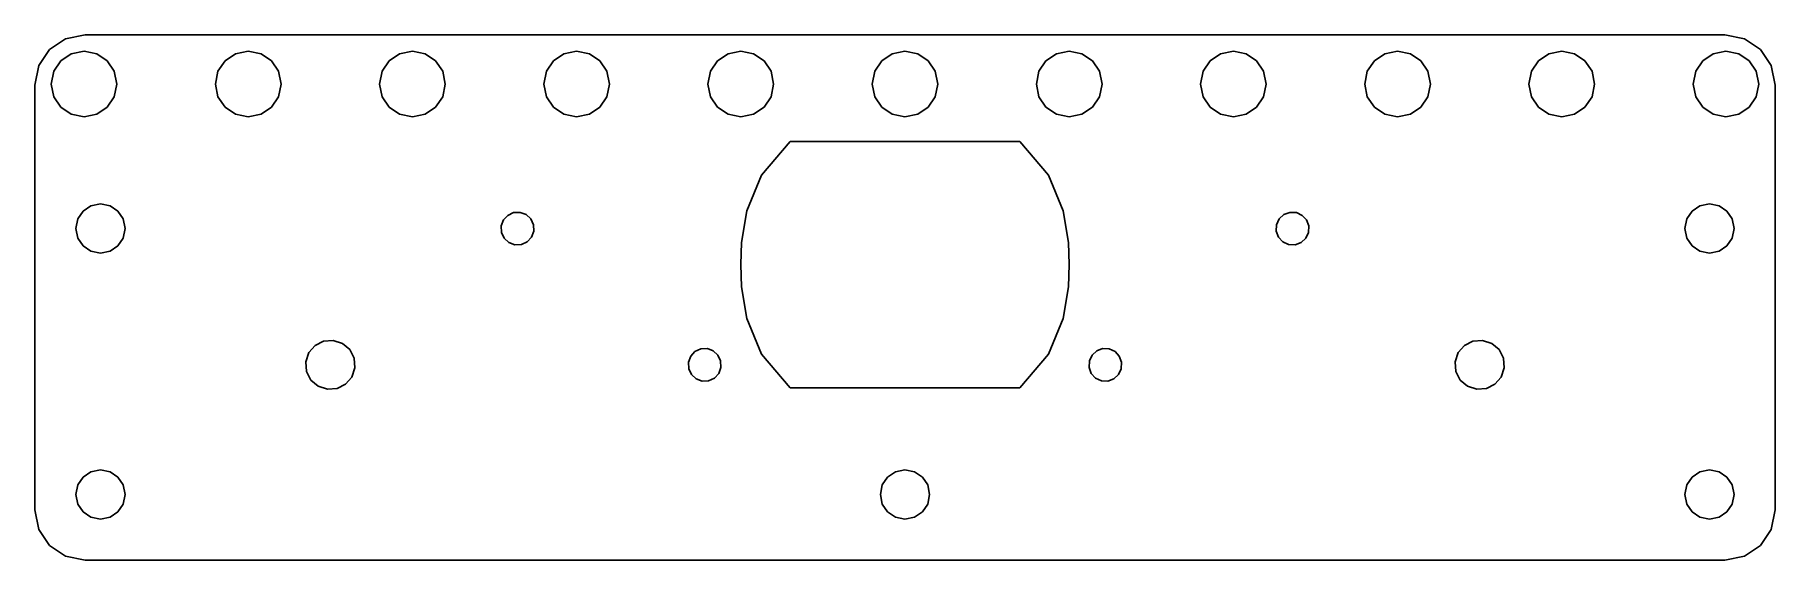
# Model space of a CAD drawing. Extents: x -53 to 53, y -18 to 14.
import ezdxf

# ---------------------------------------------------------------- set-up
doc = ezdxf.new("R2010")
doc.units = 0
doc.layers.add('Layer_1', color=7, linetype='CONTINUOUS')

msp = doc.modelspace()

# ---------------------------------------------------------------- linework, layer by layer
at = {"layer": 'Layer_1', "color": 7}
for p, q in [((-49.930454, 14.000002), (-51.127482, 13.75952)), ((-24.965227, 14.000002), (-49.930454, 14.000002)), ((0, 14.000002), (-24.965227, 14.000002)), ((24.965227, 14.000002), (0, 14.000002)), ((49.930454, 14.000002), (24.965227, 14.000002)), ((51.127482, 13.75952), (49.930454, 14.000002)), ((-52.102924, 13.10293), (-52.75952, 12.127485)), ((-51.127482, 13.75952), (-52.102924, 13.10293)), ((-51.414206, 12.414251), (-50.778483, 12.842862)), ((-50.778483, 12.842862), (-49.999993, 13.000032)), ((-49.999993, 13.000032), (-49.221503, 12.842862)), ((-49.221503, 12.842862), (-48.585778, 12.414251)), ((-41.414215, 12.414195), (-40.778489, 12.842806)), ((-40.778489, 12.842806), (-39.999999, 12.999975)), ((-39.999999, 12.999975), (-39.221509, 12.842806)), ((-39.221509, 12.842806), (-38.585786, 12.414195)), ((-31.41422, 12.414251), (-30.778498, 12.842862)), ((-30.778498, 12.842862), (-30.000008, 13.000032)), ((-30.000008, 13.000032), (-29.221517, 12.842862)), ((-29.221517, 12.842862), (-28.585795, 12.414251)), ((-21.414207, 12.414195), (-20.778484, 12.842806)), ((-20.778484, 12.842806), (-19.999994, 12.999975)), ((-19.999994, 12.999975), (-19.221504, 12.842806)), ((-19.221504, 12.842806), (-18.58578, 12.414195)), ((-11.414216, 12.414251), (-10.778492, 12.842862)), ((-10.778492, 12.842862), (-10.000002, 13.000032)), ((-10.000002, 13.000032), (-9.221512, 12.842862)), ((-9.221512, 12.842862), (-8.585788, 12.414251)), ((-1.414223, 12.414195), (-0.778499, 12.842806)), ((-0.778499, 12.842806), (-0.000009, 12.999975)), ((-0.000009, 12.999975), (0.778481, 12.842806)), ((0.778481, 12.842806), (1.414204, 12.414195)), ((8.585786, 12.414251), (9.22151, 12.842862)), ((9.22151, 12.842862), (10, 13.000032)), ((10, 13.000032), (10.77849, 12.842862)), ((10.77849, 12.842862), (11.414214, 12.414251)), ((18.58578, 12.414195), (19.221504, 12.842806)), ((19.221504, 12.842806), (19.999994, 12.999975)), ((19.999994, 12.999975), (20.778484, 12.842806)), ((20.778484, 12.842806), (21.414207, 12.414195)), ((28.585787, 12.414251), (29.221512, 12.842862)), ((29.221512, 12.842862), (30.000002, 13.000032)), ((30.000002, 13.000032), (30.778492, 12.842862)), ((30.778492, 12.842862), (31.414215, 12.414251)), ((38.585783, 12.414195), (39.221506, 12.842806)), ((39.221506, 12.842806), (39.999996, 12.999975)), ((39.999996, 12.999975), (40.778486, 12.842806)), ((40.778486, 12.842806), (41.414209, 12.414195)), ((48.585775, 12.414251), (49.221497, 12.842862)), ((49.221497, 12.842862), (49.999987, 13.000032)), ((49.999987, 13.000032), (50.778478, 12.842862)), ((50.778478, 12.842862), (51.414203, 12.414251)), ((52.102924, 13.10293), (51.127482, 13.75952)), ((52.75952, 12.127485), (52.102924, 13.10293)), ((-52.75952, 12.127485), (-52.999998, 10.930468)), ((-51.999992, 11.000036), (-51.842822, 11.778518)), ((-51.842822, 11.778518), (-51.414206, 12.414251)), ((-48.585778, 12.414251), (-48.157161, 11.778518)), ((-48.157161, 11.778518), (-47.999991, 11.000036)), ((-42.000001, 10.999979), (-41.842831, 11.778461)), ((-41.842831, 11.778461), (-41.414215, 12.414195)), ((-38.585786, 12.414195), (-38.15717, 11.778461)), ((-38.15717, 11.778461), (-38, 10.999979)), ((-32.000007, 11.000036), (-31.842837, 11.778518)), ((-31.842837, 11.778518), (-31.41422, 12.414251)), ((-28.585795, 12.414251), (-28.157177, 11.778518)), ((-28.157177, 11.778518), (-28.000008, 11.000036)), ((-21.999994, 10.999979), (-21.842825, 11.778461)), ((-21.842825, 11.778461), (-21.414207, 12.414195)), ((-18.58578, 12.414195), (-18.157163, 11.778461)), ((-18.157163, 11.778461), (-17.999994, 10.999979)), ((-12.000002, 11.000036), (-11.842833, 11.778518)), ((-11.842833, 11.778518), (-11.414216, 12.414251)), ((-8.585788, 12.414251), (-8.157172, 11.778518)), ((-8.157172, 11.778518), (-8.000002, 11.000036)), ((-2.000009, 10.999979), (-1.84284, 11.778461)), ((-1.84284, 11.778461), (-1.414223, 12.414195)), ((1.414204, 12.414195), (1.842821, 11.778461)), ((1.842821, 11.778461), (1.999991, 10.999979)), ((8, 11.000036), (8.157169, 11.778518)), ((8.157169, 11.778518), (8.585786, 12.414251)), ((11.414214, 12.414251), (11.842831, 11.778518)), ((11.842831, 11.778518), (12, 11.000036)), ((17.999994, 10.999979), (18.157163, 11.778461)), ((18.157163, 11.778461), (18.58578, 12.414195)), ((21.414207, 12.414195), (21.842825, 11.778461)), ((21.842825, 11.778461), (21.999994, 10.999979)), ((28.000001, 11.000036), (28.157171, 11.778518)), ((28.157171, 11.778518), (28.585787, 12.414251)), ((31.414215, 12.414251), (31.842831, 11.778518)), ((31.842831, 11.778518), (32.000001, 11.000036)), ((37.999997, 10.999979), (38.157167, 11.778461)), ((38.157167, 11.778461), (38.585783, 12.414195)), ((41.414209, 12.414195), (41.842825, 11.778461)), ((41.842825, 11.778461), (41.999995, 10.999979)), ((47.999989, 11.000036), (48.157158, 11.778518)), ((48.157158, 11.778518), (48.585775, 12.414251)), ((51.414203, 12.414251), (51.84282, 11.778518)), ((51.84282, 11.778518), (51.999989, 11.000036)), ((52.999998, 10.930468), (52.75952, 12.127485)), ((-52.999998, 10.930468), (-52.999998, 4.465237)), ((-51.842822, 10.221554), (-51.999992, 11.000036)), ((-47.999991, 11.000036), (-48.157164, 10.221554)), ((-41.842828, 10.221498), (-42.000001, 10.999979)), ((-38, 10.999979), (-38.15717, 10.221498)), ((-31.842837, 10.221554), (-32.000007, 11.000036)), ((-28.000008, 11.000036), (-28.157179, 10.221554)), ((-21.842823, 10.221498), (-21.999994, 10.999979)), ((-17.999994, 10.999979), (-18.157165, 10.221498)), ((-11.842831, 10.221554), (-12.000002, 11.000036)), ((-8.000002, 11.000036), (-8.157173, 10.221554)), ((-1.842838, 10.221498), (-2.000009, 10.999979)), ((1.999991, 10.999979), (1.84282, 10.221498)), ((8.157171, 10.221554), (8, 11.000036)), ((12, 11.000036), (11.842829, 10.221554)), ((18.157165, 10.221498), (17.999994, 10.999979)), ((21.999994, 10.999979), (21.842823, 10.221498)), ((28.157173, 10.221554), (28.000001, 11.000036)), ((32.000001, 11.000036), (31.842831, 10.221554)), ((38.157167, 10.221498), (37.999997, 10.999979)), ((41.999995, 10.999979), (41.842825, 10.221498)), ((48.157158, 10.221554), (47.999989, 11.000036)), ((51.999989, 11.000036), (51.842817, 10.221554)), ((52.999998, 4.465237), (52.999998, 10.930468)), ((-51.414206, 9.58582), (-51.842822, 10.221554)), ((-50.778483, 9.157209), (-51.414206, 9.58582)), ((-48.58578, 9.58582), (-49.221503, 9.157209)), ((-48.157164, 10.221554), (-48.58578, 9.58582)), ((-41.414212, 9.585764), (-41.842828, 10.221498)), ((-40.778489, 9.157153), (-41.414212, 9.585764)), ((-38.585786, 9.585764), (-39.221509, 9.157153)), ((-38.15717, 10.221498), (-38.585786, 9.585764)), ((-31.41422, 9.58582), (-31.842837, 10.221554)), ((-30.778498, 9.157209), (-31.41422, 9.58582)), ((-28.585795, 9.58582), (-29.221517, 9.157209)), ((-28.157179, 10.221554), (-28.585795, 9.58582)), ((-21.414206, 9.585764), (-21.842823, 10.221498)), ((-20.778483, 9.157153), (-21.414206, 9.585764)), ((-18.585781, 9.585764), (-19.221504, 9.157153)), ((-18.157165, 10.221498), (-18.585781, 9.585764)), ((-11.414214, 9.58582), (-11.842831, 10.221554)), ((-10.778492, 9.157209), (-11.414214, 9.58582)), ((-8.58579, 9.58582), (-9.221513, 9.157209)), ((-8.157173, 10.221554), (-8.58579, 9.58582)), ((-1.414222, 9.585764), (-1.842838, 10.221498)), ((-0.778499, 9.157153), (-1.414222, 9.585764)), ((1.414203, 9.585764), (0.77848, 9.157153)), ((1.84282, 10.221498), (1.414203, 9.585764)), ((8.585788, 9.58582), (8.157171, 10.221554)), ((9.221511, 9.157209), (8.585788, 9.58582)), ((11.414212, 9.58582), (10.778489, 9.157209)), ((11.842829, 10.221554), (11.414212, 9.58582)), ((18.585781, 9.585764), (18.157165, 10.221498)), ((19.221504, 9.157153), (18.585781, 9.585764)), ((21.414206, 9.585764), (20.778483, 9.157153)), ((21.842823, 10.221498), (21.414206, 9.585764)), ((28.585789, 9.58582), (28.157173, 10.221554)), ((29.221512, 9.157209), (28.585789, 9.58582)), ((31.414215, 9.58582), (30.778492, 9.157209)), ((31.842831, 10.221554), (31.414215, 9.58582)), ((38.585783, 9.585764), (38.157167, 10.221498)), ((39.221506, 9.157153), (38.585783, 9.585764)), ((41.414209, 9.585764), (40.778486, 9.157153)), ((41.842825, 10.221498), (41.414209, 9.585764)), ((48.585775, 9.58582), (48.157158, 10.221554)), ((49.221497, 9.157209), (48.585775, 9.58582)), ((51.4142, 9.58582), (50.778478, 9.157209)), ((51.842817, 10.221554), (51.4142, 9.58582)), ((-49.999993, 9.00004), (-50.778483, 9.157209)), ((-49.221503, 9.157209), (-49.999993, 9.00004)), ((-39.999999, 8.999983), (-40.778489, 9.157153)), ((-39.221509, 9.157153), (-39.999999, 8.999983)), ((-30.000008, 9.00004), (-30.778498, 9.157209)), ((-29.221517, 9.157209), (-30.000008, 9.00004)), ((-19.999994, 8.999983), (-20.778483, 9.157153)), ((-19.221504, 9.157153), (-19.999994, 8.999983)), ((-10.000002, 9.00004), (-10.778492, 9.157209)), ((-9.221513, 9.157209), (-10.000002, 9.00004)), ((-0.000009, 8.999983), (-0.778499, 9.157153)), ((0.77848, 9.157153), (-0.000009, 8.999983)), ((10, 9.00004), (9.221511, 9.157209)), ((10.778489, 9.157209), (10, 9.00004)), ((19.999994, 8.999983), (19.221504, 9.157153)), ((20.778483, 9.157153), (19.999994, 8.999983)), ((30.000002, 9.00004), (29.221512, 9.157209)), ((30.778492, 9.157209), (30.000002, 9.00004)), ((39.999996, 8.999983), (39.221506, 9.157153)), ((40.778486, 9.157153), (39.999996, 8.999983)), ((49.999987, 9.00004), (49.221497, 9.157209)), ((50.778478, 9.157209), (49.999987, 9.00004)), ((-7.000022, 7.5), (-8.734389, 5.449204)), ((-3.500015, 7.5), (-7.000022, 7.5)), ((-0.000008, 7.5), (-3.500015, 7.5)), ((3.499999, 7.5), (-0.000008, 7.5)), ((7.000007, 7.5), (3.499999, 7.5)), ((8.734373, 5.449204), (7.000007, 7.5)), ((-8.734389, 5.449204), (-9.625009, 3.281202)), ((9.624994, 3.281202), (8.734373, 5.449204)), ((-52.999998, 4.465237), (-52.999998, -1.999995)), ((52.999998, -1.999995), (52.999998, 4.465237)), ((-50.38213, 2.78387), (-50.060668, 3.260684)), ((-50.060668, 3.260684), (-49.583873, 3.582135)), ((-49.583873, 3.582135), (-49.000004, 3.700019)), ((-49.000004, 3.700019), (-48.416131, 3.582135)), ((-48.416131, 3.582135), (-47.939339, 3.260684)), ((-47.939339, 3.260684), (-47.617877, 2.78387)), ((-23.835033, 3.171973), (-23.43822, 3.187076)), ((-23.43822, 3.187076), (-23.078894, 3.053479)), ((-9.625009, 3.281202), (-9.953133, 1.347612)), ((9.953117, 1.347612), (9.624994, 3.281202)), ((23.438239, 3.187106), (23.07891, 3.05351)), ((23.835049, 3.172004), (23.438239, 3.187106)), ((47.939317, 3.260684), (47.617854, 2.78387)), ((48.416111, 3.582135), (47.939317, 3.260684)), ((48.999981, 3.700019), (48.416111, 3.582135)), ((49.583851, 3.582135), (48.999981, 3.700019)), ((50.060646, 3.260684), (49.583851, 3.582135)), ((50.382108, 2.78387), (50.060646, 3.260684)), ((-50.500003, 2.200008), (-50.38213, 2.78387)), ((-50.38213, 1.616147), (-50.500003, 2.200008)), ((-47.617877, 2.78387), (-47.500001, 2.200008)), ((-47.500001, 2.200008), (-47.617877, 1.616147)), ((-24.587087, 2.361762), (-24.45349, 2.721092)), ((-24.571985, 1.964952), (-24.587087, 2.361762)), ((-24.45349, 2.721092), (-24.194903, 3.004105)), ((-24.194903, 3.004105), (-23.835033, 3.171973)), ((-23.078894, 3.053479), (-22.795881, 2.794891)), ((-22.795881, 2.794891), (-22.628011, 2.435018)), ((-22.628011, 2.435018), (-22.61291, 2.038208)), ((22.628028, 2.435052), (22.612926, 2.038239)), ((22.795897, 2.794922), (22.628028, 2.435052)), ((23.07891, 3.05351), (22.795897, 2.794922)), ((24.194919, 3.004136), (23.835049, 3.172004)), ((24.453507, 2.721123), (24.194919, 3.004136)), ((24.587104, 2.361796), (24.453507, 2.721123)), ((24.572002, 1.964986), (24.587104, 2.361796)), ((47.617854, 2.78387), (47.499981, 2.200008)), ((47.499981, 2.200008), (47.617854, 1.616147)), ((50.499981, 2.200008), (50.382108, 2.78387)), ((50.382108, 1.616147), (50.499981, 2.200008)), ((-50.060668, 1.139332), (-50.38213, 1.616147)), ((-49.583873, 0.817881), (-50.060668, 1.139332)), ((-47.939339, 1.139332), (-48.416131, 0.817881)), ((-47.617877, 1.616147), (-47.939339, 1.139332)), ((-24.404116, 1.605082), (-24.571985, 1.964952)), ((-24.121104, 1.346495), (-24.404116, 1.605082)), ((-23.761777, 1.212898), (-24.121104, 1.346495)), ((-23.364967, 1.228), (-23.761777, 1.212898)), ((-23.005097, 1.395868), (-23.364967, 1.228)), ((-22.746507, 1.678882), (-23.005097, 1.395868)), ((-22.61291, 2.038208), (-22.746507, 1.678882)), ((-9.953133, 1.347612), (-10.000007, -0.000055)), ((9.999992, -0.000055), (9.953117, 1.347612)), ((22.612926, 2.038239), (22.746523, 1.678913)), ((22.746523, 1.678913), (23.00511, 1.3959)), ((23.00511, 1.3959), (23.364983, 1.228031)), ((23.364983, 1.228031), (23.761793, 1.212929)), ((23.761793, 1.212929), (24.12112, 1.346526)), ((24.12112, 1.346526), (24.404133, 1.605116)), ((24.404133, 1.605116), (24.572002, 1.964986)), ((47.617854, 1.616147), (47.939317, 1.139332)), ((47.939317, 1.139332), (48.416111, 0.817881)), ((49.583851, 0.817881), (50.060646, 1.139332)), ((50.060646, 1.139332), (50.382108, 1.616147)), ((-49.000004, 0.699997), (-49.583873, 0.817881)), ((-48.416131, 0.817881), (-49.000004, 0.699997)), ((48.416111, 0.817881), (48.999981, 0.699997)), ((48.999981, 0.699997), (49.583851, 0.817881)), ((-10.000007, -0.000055), (-9.953133, -1.347694)), ((9.953117, -1.347694), (9.999992, -0.000055)), ((-52.999998, -1.999995), (-52.999998, -8.465226)), ((-9.953133, -1.347694), (-9.625009, -3.281284)), ((9.624994, -3.281284), (9.953117, -1.347694)), ((52.999998, -8.465226), (52.999998, -1.999995)), ((-9.625009, -3.281284), (-8.734389, -5.449258)), ((8.734373, -5.449258), (9.624994, -3.281284)), ((-35.925753, -4.91977), (-36.302093, -5.354577)), ((-35.41384, -4.657837), (-35.925753, -4.91977)), ((-34.820045, -4.610847), (-35.41384, -4.657837)), ((-34.254532, -4.797923), (-34.820045, -4.610847)), ((-33.819744, -5.17425), (-34.254532, -4.797923)), ((-33.557804, -5.686185), (-33.819744, -5.17425)), ((-13.05349, -5.57891), (-12.794902, -5.295885)), ((-12.794902, -5.295885), (-12.435029, -5.128031)), ((-12.435029, -5.128031), (-12.038215, -5.112942)), ((-12.038215, -5.112942), (-11.67889, -5.246522)), ((-11.67889, -5.246522), (-11.395876, -5.505115)), ((11.678898, -5.246524), (11.395884, -5.505117)), ((12.038224, -5.112944), (11.678898, -5.246524)), ((12.435037, -5.128033), (12.038224, -5.112944)), ((12.79491, -5.295887), (12.435037, -5.128033)), ((13.053498, -5.578912), (12.79491, -5.295887)), ((34.07423, -4.919781), (33.69789, -5.354589)), ((34.586144, -4.657849), (34.07423, -4.919781)), ((35.179939, -4.610859), (34.586144, -4.657849)), ((35.745451, -4.797934), (35.179939, -4.610859)), ((36.18024, -5.174262), (35.745451, -4.797934)), ((36.442181, -5.686196), (36.18024, -5.174262)), ((-36.302093, -5.354577), (-36.489158, -5.920082)), ((-36.489158, -5.920082), (-36.442176, -6.513867)), ((-33.697887, -6.845474), (-33.510823, -6.27997)), ((-33.510823, -6.27997), (-33.557804, -5.686185)), ((-13.187085, -5.938242), (-13.05349, -5.57891)), ((-13.171984, -6.335049), (-13.187085, -5.938242)), ((-13.004124, -6.694919), (-13.171984, -6.335049)), ((-11.395876, -5.505115), (-11.228008, -5.864983)), ((-11.212898, -6.261788), (-11.346487, -6.621147)), ((-11.228008, -5.864983), (-11.212898, -6.261788)), ((-8.734389, -5.449258), (-7.000022, -7.500026)), ((7.000007, -7.500026), (8.734373, -5.449258)), ((11.228016, -5.864985), (11.212907, -6.26179)), ((11.212907, -6.26179), (11.346496, -6.621149)), ((11.395884, -5.505117), (11.228016, -5.864985)), ((13.004133, -6.694921), (13.171992, -6.335051)), ((13.187093, -5.938244), (13.053498, -5.578912)), ((13.171992, -6.335051), (13.187093, -5.938244)), ((33.69789, -5.354589), (33.510826, -5.920093)), ((33.510826, -5.920093), (33.557815, -6.51388)), ((36.302089, -6.845485), (36.489161, -6.279982)), ((36.489161, -6.279982), (36.442181, -5.686196)), ((-36.442176, -6.513867), (-36.180236, -7.025802)), ((-36.180236, -7.025802), (-35.745448, -7.402129)), ((-35.745448, -7.402129), (-35.179936, -7.589205)), ((-34.58614, -7.542214), (-34.074227, -7.280282)), ((-34.074227, -7.280282), (-33.697887, -6.845474)), ((-12.721104, -6.953539), (-13.004124, -6.694919)), ((-12.361778, -7.087119), (-12.721104, -6.953539)), ((-11.964957, -7.072029), (-12.361778, -7.087119)), ((-11.605082, -6.904144), (-11.964957, -7.072029)), ((-11.346487, -6.621147), (-11.605082, -6.904144)), ((11.346496, -6.621149), (11.60509, -6.904146)), ((11.60509, -6.904146), (11.964965, -7.072031)), ((11.964965, -7.072031), (12.361786, -7.087121)), ((12.361786, -7.087121), (12.721112, -6.953541)), ((12.721112, -6.953541), (13.004133, -6.694921)), ((33.557815, -6.51388), (33.819762, -7.025787)), ((33.819762, -7.025787), (34.254545, -7.402113)), ((34.254545, -7.402113), (34.820051, -7.589188)), ((35.413841, -7.542197), (35.925749, -7.280264)), ((35.925749, -7.280264), (36.302089, -6.845485)), ((-52.999998, -8.465226), (-52.999998, -14.930457)), ((-35.179936, -7.589205), (-34.58614, -7.542214)), ((-7.000022, -7.500026), (-3.500015, -7.500026)), ((-3.500015, -7.500026), (-0.000008, -7.500026)), ((-0.000008, -7.500026), (3.499999, -7.500026)), ((3.499999, -7.500026), (7.000007, -7.500026)), ((34.820051, -7.589188), (35.413841, -7.542197)), ((52.999998, -14.930457), (52.999998, -8.465226)), ((-50.060668, -12.939323), (-49.583873, -12.617872)), ((-49.583873, -12.617872), (-49.000004, -12.499988)), ((-49.000004, -12.499988), (-48.416131, -12.617872)), ((-48.416131, -12.617872), (-47.939339, -12.939323)), ((-1.060673, -12.939323), (-0.58388, -12.617872)), ((-0.58388, -12.617872), (-0.000009, -12.499988)), ((-0.000009, -12.499988), (0.583861, -12.617872)), ((0.583861, -12.617872), (1.060655, -12.939323)), ((48.416111, -12.617872), (47.939317, -12.939323)), ((48.999981, -12.499988), (48.416111, -12.617872)), ((49.583851, -12.617872), (48.999981, -12.499988)), ((50.060646, -12.939323), (49.583851, -12.617872)), ((-50.500003, -13.999999), (-50.38213, -13.416138)), ((-50.38213, -13.416138), (-50.060668, -12.939323)), ((-47.939339, -12.939323), (-47.617877, -13.416138)), ((-47.617877, -13.416138), (-47.500001, -13.999999)), ((-1.500009, -13.999999), (-1.382135, -13.416138)), ((-1.382135, -13.416138), (-1.060673, -12.939323)), ((1.060655, -12.939323), (1.382116, -13.416138)), ((1.382116, -13.416138), (1.499991, -13.999999)), ((47.617854, -13.416138), (47.499981, -13.999999)), ((47.939317, -12.939323), (47.617854, -13.416138)), ((50.382108, -13.416138), (50.060646, -12.939323)), ((50.499981, -13.999999), (50.382108, -13.416138)), ((-50.38213, -14.58386), (-50.500003, -13.999999)), ((-50.060668, -15.060675), (-50.38213, -14.58386)), ((-47.617877, -14.58386), (-47.939339, -15.060675)), ((-47.500001, -13.999999), (-47.617877, -14.58386)), ((-1.382135, -14.58386), (-1.500009, -13.999999)), ((-1.060673, -15.060675), (-1.382135, -14.58386)), ((1.382116, -14.58386), (1.060655, -15.060675)), ((1.499991, -13.999999), (1.382116, -14.58386)), ((47.499981, -13.999999), (47.617854, -14.58386)), ((47.617854, -14.58386), (47.939317, -15.060675)), ((50.060646, -15.060675), (50.382108, -14.58386)), ((50.382108, -14.58386), (50.499981, -13.999999)), ((-52.999998, -14.930457), (-52.75952, -16.127475)), ((-49.583873, -15.382126), (-50.060668, -15.060675)), ((-49.000004, -15.50001), (-49.583873, -15.382126)), ((-48.416131, -15.382126), (-49.000004, -15.50001)), ((-47.939339, -15.060675), (-48.416131, -15.382126)), ((-0.58388, -15.382126), (-1.060673, -15.060675)), ((-0.000009, -15.50001), (-0.58388, -15.382126)), ((0.583861, -15.382126), (-0.000009, -15.50001)), ((1.060655, -15.060675), (0.583861, -15.382126)), ((47.939317, -15.060675), (48.416111, -15.382126)), ((48.416111, -15.382126), (48.999981, -15.50001)), ((48.999981, -15.50001), (49.583851, -15.382126)), ((49.583851, -15.382126), (50.060646, -15.060675)), ((52.75952, -16.127475), (52.999998, -14.930457)), ((-52.75952, -16.127475), (-52.102924, -17.102919)), ((52.102924, -17.102919), (52.75952, -16.127475)), ((-52.102924, -17.102919), (-51.127482, -17.759509)), ((-51.127482, -17.759509), (-49.930454, -17.999991)), ((-49.930454, -17.999991), (-24.965227, -17.999991)), ((-24.965227, -17.999991), (0, -17.999991)), ((0, -17.999991), (24.965227, -17.999991)), ((24.965227, -17.999991), (49.930454, -17.999991)), ((49.930454, -17.999991), (51.127482, -17.759509)), ((51.127482, -17.759509), (52.102924, -17.102919))]:
    msp.add_line(p, q, dxfattribs=at)

doc.saveas('drawing.dxf')
